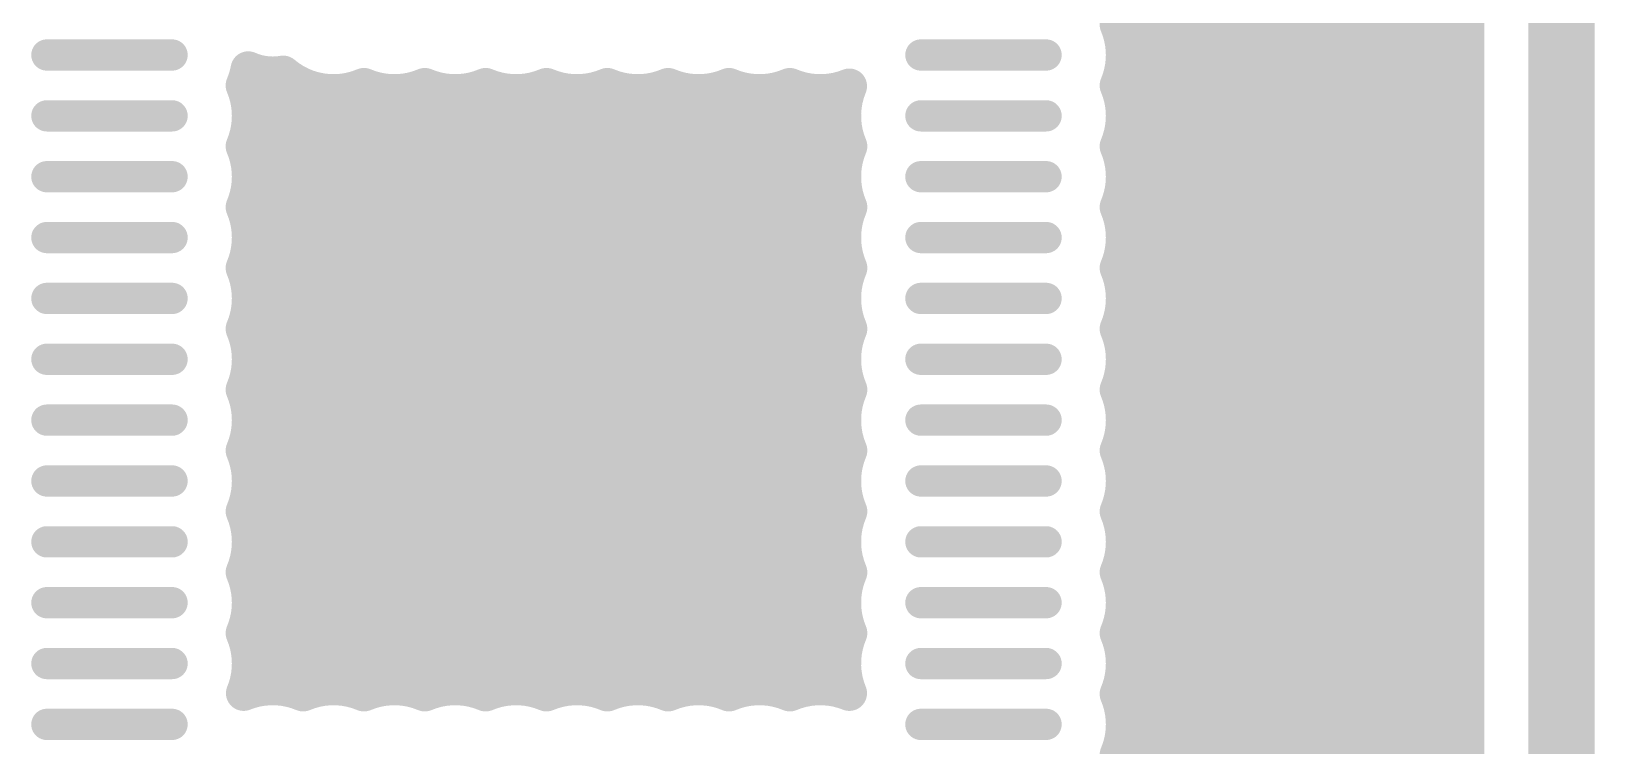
# Model space of a CAD drawing. Header units: inches. Extents: x 0 to 226, y 0 to 70.
# Drawn here: x 40.08 to 49.07, y 6.67 to 10.78 of the extents above; entities that cross this region are included whole.
import ezdxf

# ---------------------------------------------------------------- set-up
doc = ezdxf.new("R2010")
doc.units = ezdxf.units.IN
for name, color, linetype in [('Keep-Out Layer', 6, 'Continuous'), ('Multi-Layer', 9, 'Continuous'), ('Top Layer', 1, 'Continuous')]:
    doc.layers.add(name, color=color, linetype=linetype)

msp = doc.modelspace()

# ---------------------------------------------------------------- linework, layer by layer
at = {"layer": 'Keep-Out Layer'}
msp.add_lwpolyline([(48.881, 0, 0.381, 0.381, 0), (48.881, 24.8301, 0.381, 0.381, 0)], format="xyseb", dxfattribs=at)
at = {"layer": 'Multi-Layer'}
for points in [[(41.6822, 9.9418, 0.2794, 0.2794, 1), (41.9616, 9.9418, 0.2794, 0.2794, 1)], [(44.1206, 9.9418, 0.2794, 0.2794, 1), (44.4, 9.9418, 0.2794, 0.2794, 1)], [(42.9014, 8.7226, 0.2794, 0.2794, 1), (43.1808, 8.7226, 0.2794, 0.2794, 1)], [(41.6822, 7.5034, 0.2794, 0.2794, 1), (41.9616, 7.5034, 0.2794, 0.2794, 1)], [(44.1206, 7.5034, 0.2794, 0.2794, 1), (44.4, 7.5034, 0.2794, 0.2794, 1)]]:
    msp.add_lwpolyline(points, format="xyseb", close=True, dxfattribs=at)
at = {"layer": 'Top Layer'}
for points in [[(47.1792, 0.5461, 0.2032, 0.2032, 0), (47.1792, 18.5065, 0.2032, 0.2032, 0)], [(47.3824, 0.5461, 0.2032, 0.2032, 0), (47.3824, 18.5065, 0.2032, 0.2032, 0)], [(47.5856, 0.5461, 0.2032, 0.2032, 0), (47.5856, 18.5065, 0.2032, 0.2032, 0)], [(47.7888, 0.5461, 0.2032, 0.2032, 0), (47.7888, 18.5065, 0.2032, 0.2032, 0)], [(47.992, 0.5461, 0.2032, 0.2032, 0), (47.992, 18.5065, 0.2032, 0.2032, 0)], [(48.1952, 0.5461, 0.2032, 0.2032, 0), (48.1952, 18.5065, 0.2032, 0.2032, 0)], [(48.3349, 0.5461, 0.2032, 0.2032, 0), (48.3349, 18.5065, 0.2032, 0.2032, 0)], [(46.3664, 0.5461, 0.2032, 0.2032, 0), (46.3664, 12.5015, 0.2032, 0.2032, 0)], [(46.5696, 0.5461, 0.2032, 0.2032, 0), (46.5696, 12.5015, 0.2032, 0.2032, 0)], [(46.7728, 0.5461, 0.2032, 0.2032, 0), (46.7728, 12.5015, 0.2032, 0.2032, 0)], [(46.976, 0.5461, 0.2032, 0.2032, 0), (46.976, 12.5015, 0.2032, 0.2032, 0)], [(46.3607, 10.9976, 0.2032, 0.2032, -0.101243), (46.3249, 10.8226, 0.2032, 0.2032, 0)], [(46.3249, 10.8226, 0.2032, 0.2032, -0.101243), (46.3607, 10.6476, 0.2032, 0.2032, 0)], [(40.8871, 10.6476, 0.18, 0.18, 0), (40.1671, 10.6476, 0.18, 0.18, 0)], [(45.1951, 10.6476, 0.18, 0.18, 0), (45.9151, 10.6476, 0.18, 0.18, 0)], [(46.3607, 10.6476, 0.2032, 0.2032, -0.101243), (46.3249, 10.4726, 0.2032, 0.2032, 0)], [(46.3594, 10.6825, 0.2032, 0.2032, 0), (48.3349, 10.6825, 0.2032, 0.2032, 0)], [(41.3255, 10.5673, 0.2032, 0.2032, -0.055703), (41.2969, 10.4726, 0.2032, 0.2032, 0)], [(41.5265, 10.5426, 0.2032, 0.2032, -0.150573), (41.3255, 10.5673, 0.2032, 0.2032, 0)], [(41.4896, 7.0089, 0.2032, 0.2032, 0), (41.4896, 10.5381, 0.2032, 0.2032, 0)], [(41.9911, 10.4715, 0.2032, 0.2032, -0.285141), (41.5265, 10.5426, 0.2032, 0.2032, 0)], [(41.2969, 10.4726, 0.2032, 0.2032, -0.101243), (41.3327, 10.2976, 0.2032, 0.2032, 0)], [(41.2997, 10.4793, 0.2032, 0.2032, 0), (41.6239, 10.4793, 0.2032, 0.2032, 0)], [(41.6928, 6.9921, 0.2032, 0.2032, 0), (41.6928, 10.4531, 0.2032, 0.2032, 0)], [(41.896, 7.0022, 0.2032, 0.2032, 0), (41.896, 10.4429, 0.2032, 0.2032, 0)], [(42.3411, 10.4715, 0.2032, 0.2032, -0.204583), (41.9911, 10.4715, 0.2032, 0.2032, 0)], [(42.0992, 7.0044, 0.2032, 0.2032, 0), (42.0992, 10.4407, 0.2032, 0.2032, 0)], [(42.3024, 6.9881, 0.2032, 0.2032, 0), (42.3024, 10.457, 0.2032, 0.2032, 0)], [(42.6911, 10.4715, 0.2032, 0.2032, -0.204583), (42.3411, 10.4715, 0.2032, 0.2032, 0)], [(42.5056, 7.0093, 0.2032, 0.2032, 0), (42.5056, 10.4358, 0.2032, 0.2032, 0)], [(43.0411, 10.4715, 0.2032, 0.2032, -0.204583), (42.6911, 10.4715, 0.2032, 0.2032, 0)], [(42.7088, 6.9808, 0.2032, 0.2032, 0), (42.7088, 10.4644, 0.2032, 0.2032, 0)], [(42.912, 7.0071, 0.2032, 0.2032, 0), (42.912, 10.438, 0.2032, 0.2032, 0)], [(43.3911, 10.4715, 0.2032, 0.2032, -0.204583), (43.0411, 10.4715, 0.2032, 0.2032, 0)], [(43.1152, 6.9979, 0.2032, 0.2032, 0), (43.1152, 10.4472, 0.2032, 0.2032, 0)], [(43.3184, 6.9976, 0.2032, 0.2032, 0), (43.3184, 10.4476, 0.2032, 0.2032, 0)], [(43.7411, 10.4715, 0.2032, 0.2032, -0.204583), (43.3911, 10.4715, 0.2032, 0.2032, 0)], [(43.5216, 7.0072, 0.2032, 0.2032, 0), (43.5216, 10.4379, 0.2032, 0.2032, 0)], [(43.7248, 6.9803, 0.2032, 0.2032, 0), (43.7248, 10.4649, 0.2032, 0.2032, 0)], [(44.0911, 10.4715, 0.2032, 0.2032, -0.204583), (43.7411, 10.4715, 0.2032, 0.2032, 0)], [(43.928, 7.0093, 0.2032, 0.2032, 0), (43.928, 10.4358, 0.2032, 0.2032, 0)], [(44.4411, 10.4715, 0.2032, 0.2032, -0.204583), (44.0911, 10.4715, 0.2032, 0.2032, 0)], [(44.1312, 6.9886, 0.2032, 0.2032, 0), (44.1312, 10.4566, 0.2032, 0.2032, 0)], [(44.3344, 7.0042, 0.2032, 0.2032, 0), (44.3344, 10.4409, 0.2032, 0.2032, 0)], [(44.7836, 10.4683, 0.2032, 0.2032, -0.199779), (44.4411, 10.4715, 0.2032, 0.2032, 0)], [(44.5376, 7.0025, 0.2032, 0.2032, 0), (44.5376, 10.4426, 0.2032, 0.2032, 0)], [(44.7408, 6.9917, 0.2032, 0.2032, 0), (44.7408, 10.4535, 0.2032, 0.2032, 0)], [(44.7853, 10.1226, 0.2032, 0.2032, -0.201881), (44.7836, 10.4683, 0.2032, 0.2032, 0)], [(46.3249, 10.4726, 0.2032, 0.2032, -0.101243), (46.3607, 10.2976, 0.2032, 0.2032, 0)], [(46.3277, 10.4793, 0.2032, 0.2032, 0), (48.3349, 10.4793, 0.2032, 0.2032, 0)], [(40.8871, 10.2976, 0.18, 0.18, 0), (40.1671, 10.2976, 0.18, 0.18, 0)], [(41.3327, 10.2976, 0.2032, 0.2032, -0.101243), (41.2969, 10.1226, 0.2032, 0.2032, 0)], [(41.3322, 10.2761, 0.2032, 0.2032, 0), (44.7501, 10.2761, 0.2032, 0.2032, 0)], [(45.1951, 10.2976, 0.18, 0.18, 0), (45.9151, 10.2976, 0.18, 0.18, 0)], [(46.3607, 10.2976, 0.2032, 0.2032, -0.101243), (46.3249, 10.1226, 0.2032, 0.2032, 0)], [(46.3602, 10.2761, 0.2032, 0.2032, 0), (48.3349, 10.2761, 0.2032, 0.2032, 0)], [(41.2969, 10.1226, 0.2032, 0.2032, -0.101243), (41.3327, 9.9476, 0.2032, 0.2032, 0)], [(41.3148, 10.0729, 0.2032, 0.2032, 0), (44.7675, 10.0729, 0.2032, 0.2032, 0)], [(44.7853, 9.7726, 0.2032, 0.2032, -0.204583), (44.7853, 10.1226, 0.2032, 0.2032, 0)], [(46.3249, 10.1226, 0.2032, 0.2032, -0.101243), (46.3607, 9.9476, 0.2032, 0.2032, 0)], [(46.3428, 10.0729, 0.2032, 0.2032, 0), (48.3349, 10.0729, 0.2032, 0.2032, 0)], [(40.8871, 9.9476, 0.18, 0.18, 0), (40.1671, 9.9476, 0.18, 0.18, 0)], [(41.3327, 9.9476, 0.2032, 0.2032, -0.101243), (41.2969, 9.7726, 0.2032, 0.2032, 0)], [(45.1951, 9.9476, 0.18, 0.18, 0), (45.9151, 9.9476, 0.18, 0.18, 0)], [(46.3607, 9.9476, 0.2032, 0.2032, -0.101243), (46.3249, 9.7726, 0.2032, 0.2032, 0)], [(41.3259, 9.8697, 0.2032, 0.2032, 0), (44.7564, 9.8697, 0.2032, 0.2032, 0)], [(46.3539, 9.8697, 0.2032, 0.2032, 0), (48.3349, 9.8697, 0.2032, 0.2032, 0)], [(41.2969, 9.7726, 0.2032, 0.2032, -0.101243), (41.3327, 9.5976, 0.2032, 0.2032, 0)], [(44.7853, 9.4226, 0.2032, 0.2032, -0.204583), (44.7853, 9.7726, 0.2032, 0.2032, 0)], [(46.3249, 9.7726, 0.2032, 0.2032, -0.101243), (46.3607, 9.5976, 0.2032, 0.2032, 0)], [(41.3274, 9.6665, 0.2032, 0.2032, 0), (44.7549, 9.6665, 0.2032, 0.2032, 0)], [(46.3554, 9.6665, 0.2032, 0.2032, 0), (48.3349, 9.6665, 0.2032, 0.2032, 0)], [(40.8871, 9.5976, 0.18, 0.18, 0), (40.1671, 9.5976, 0.18, 0.18, 0)], [(41.3327, 9.5976, 0.2032, 0.2032, -0.101243), (41.2969, 9.4226, 0.2032, 0.2032, 0)], [(45.1951, 9.5976, 0.18, 0.18, 0), (45.9151, 9.5976, 0.18, 0.18, 0)], [(46.3607, 9.5976, 0.2032, 0.2032, -0.101243), (46.3249, 9.4226, 0.2032, 0.2032, 0)], [(41.312, 9.4633, 0.2032, 0.2032, 0), (44.7703, 9.4633, 0.2032, 0.2032, 0)], [(46.34, 9.4633, 0.2032, 0.2032, 0), (48.3349, 9.4633, 0.2032, 0.2032, 0)], [(41.2969, 9.4226, 0.2032, 0.2032, -0.101243), (41.3327, 9.2476, 0.2032, 0.2032, 0)], [(44.7853, 9.0726, 0.2032, 0.2032, -0.204583), (44.7853, 9.4226, 0.2032, 0.2032, 0)], [(46.3249, 9.4226, 0.2032, 0.2032, -0.101243), (46.3607, 9.2476, 0.2032, 0.2032, 0)], [(41.3326, 9.2601, 0.2032, 0.2032, 0), (44.7497, 9.2601, 0.2032, 0.2032, 0)], [(46.3606, 9.2601, 0.2032, 0.2032, 0), (48.3349, 9.2601, 0.2032, 0.2032, 0)], [(40.8871, 9.2476, 0.18, 0.18, 0), (40.1671, 9.2476, 0.18, 0.18, 0)], [(41.3327, 9.2476, 0.2032, 0.2032, -0.101243), (41.2969, 9.0726, 0.2032, 0.2032, 0)], [(45.1951, 9.2476, 0.18, 0.18, 0), (45.9151, 9.2476, 0.18, 0.18, 0)], [(46.3607, 9.2476, 0.2032, 0.2032, -0.101243), (46.3249, 9.0726, 0.2032, 0.2032, 0)], [(41.2969, 9.0726, 0.2032, 0.2032, -0.101243), (41.3327, 8.8976, 0.2032, 0.2032, 0)], [(41.3033, 9.0569, 0.2032, 0.2032, 0), (44.779, 9.0569, 0.2032, 0.2032, 0)], [(44.7853, 8.7226, 0.2032, 0.2032, -0.204584), (44.7853, 9.0726, 0.2032, 0.2032, 0)], [(46.3249, 9.0726, 0.2032, 0.2032, -0.101243), (46.3607, 8.8976, 0.2032, 0.2032, 0)], [(46.3313, 9.0569, 0.2032, 0.2032, 0), (48.3349, 9.0569, 0.2032, 0.2032, 0)], [(41.3327, 8.8976, 0.2032, 0.2032, -0.101244), (41.2969, 8.7226, 0.2032, 0.2032, 0)], [(46.3607, 8.8976, 0.2032, 0.2032, -0.101244), (46.3249, 8.7226, 0.2032, 0.2032, 0)], [(40.8871, 8.8976, 0.18, 0.18, 0), (40.1671, 8.8976, 0.18, 0.18, 0)], [(41.3306, 8.8537, 0.2032, 0.2032, 0), (44.7517, 8.8537, 0.2032, 0.2032, 0)], [(45.1951, 8.8976, 0.18, 0.18, 0), (45.9151, 8.8976, 0.18, 0.18, 0)], [(46.3586, 8.8537, 0.2032, 0.2032, 0), (48.3349, 8.8537, 0.2032, 0.2032, 0)], [(41.2969, 8.7226, 0.2032, 0.2032, -0.101244), (41.3327, 8.5476, 0.2032, 0.2032, 0)], [(44.7853, 8.3726, 0.2032, 0.2032, -0.204584), (44.7853, 8.7226, 0.2032, 0.2032, 0)], [(46.3249, 8.7226, 0.2032, 0.2032, -0.101244), (46.3607, 8.5476, 0.2032, 0.2032, 0)], [(41.3207, 8.6505, 0.2032, 0.2032, 0), (44.7616, 8.6505, 0.2032, 0.2032, 0)], [(46.3487, 8.6505, 0.2032, 0.2032, 0), (48.3349, 8.6505, 0.2032, 0.2032, 0)], [(40.8871, 8.5476, 0.18, 0.18, 0), (40.1671, 8.5476, 0.18, 0.18, 0)], [(41.3327, 8.5476, 0.2032, 0.2032, -0.101243), (41.2969, 8.3726, 0.2032, 0.2032, 0)], [(45.1951, 8.5476, 0.18, 0.18, 0), (45.9151, 8.5476, 0.18, 0.18, 0)], [(46.3607, 8.5476, 0.2032, 0.2032, -0.101243), (46.3249, 8.3726, 0.2032, 0.2032, 0)], [(41.3213, 8.4473, 0.2032, 0.2032, 0), (44.761, 8.4473, 0.2032, 0.2032, 0)], [(46.3493, 8.4473, 0.2032, 0.2032, 0), (48.3349, 8.4473, 0.2032, 0.2032, 0)], [(41.2969, 8.3726, 0.2032, 0.2032, -0.101243), (41.3327, 8.1976, 0.2032, 0.2032, 0)], [(44.7853, 8.0226, 0.2032, 0.2032, -0.204583), (44.7853, 8.3726, 0.2032, 0.2032, 0)], [(46.3249, 8.3726, 0.2032, 0.2032, -0.101243), (46.3607, 8.1976, 0.2032, 0.2032, 0)], [(40.8871, 8.1976, 0.18, 0.18, 0), (40.1671, 8.1976, 0.18, 0.18, 0)], [(41.3327, 8.1976, 0.2032, 0.2032, -0.101243), (41.2969, 8.0226, 0.2032, 0.2032, 0)], [(41.3303, 8.2441, 0.2032, 0.2032, 0), (44.752, 8.2441, 0.2032, 0.2032, 0)], [(45.1951, 8.1976, 0.18, 0.18, 0), (45.9151, 8.1976, 0.18, 0.18, 0)], [(46.3607, 8.1976, 0.2032, 0.2032, -0.101243), (46.3249, 8.0226, 0.2032, 0.2032, 0)], [(46.3583, 8.2441, 0.2032, 0.2032, 0), (48.3349, 8.2441, 0.2032, 0.2032, 0)], [(41.2969, 8.0226, 0.2032, 0.2032, -0.101243), (41.3327, 7.8476, 0.2032, 0.2032, 0)], [(41.3043, 8.0409, 0.2032, 0.2032, 0), (44.778, 8.0409, 0.2032, 0.2032, 0)], [(44.7853, 7.6726, 0.2032, 0.2032, -0.204583), (44.7853, 8.0226, 0.2032, 0.2032, 0)], [(46.3249, 8.0226, 0.2032, 0.2032, -0.101243), (46.3607, 7.8476, 0.2032, 0.2032, 0)], [(46.3323, 8.0409, 0.2032, 0.2032, 0), (48.3349, 8.0409, 0.2032, 0.2032, 0)], [(40.8871, 7.8476, 0.18, 0.18, 0), (40.1671, 7.8476, 0.18, 0.18, 0)], [(41.3327, 7.8476, 0.2032, 0.2032, -0.101243), (41.2969, 7.6726, 0.2032, 0.2032, 0)], [(41.3326, 7.8377, 0.2032, 0.2032, 0), (44.7497, 7.8377, 0.2032, 0.2032, 0)], [(45.1951, 7.8476, 0.18, 0.18, 0), (45.9151, 7.8476, 0.18, 0.18, 0)], [(46.3607, 7.8476, 0.2032, 0.2032, -0.101243), (46.3249, 7.6726, 0.2032, 0.2032, 0)], [(46.3606, 7.8377, 0.2032, 0.2032, 0), (48.3349, 7.8377, 0.2032, 0.2032, 0)], [(41.2969, 7.6726, 0.2032, 0.2032, -0.101243), (41.3327, 7.4976, 0.2032, 0.2032, 0)], [(41.3112, 7.6345, 0.2032, 0.2032, 0), (44.7711, 7.6345, 0.2032, 0.2032, 0)], [(44.7853, 7.3226, 0.2032, 0.2032, -0.204583), (44.7853, 7.6726, 0.2032, 0.2032, 0)], [(46.3249, 7.6726, 0.2032, 0.2032, -0.101243), (46.3607, 7.4976, 0.2032, 0.2032, 0)], [(46.3392, 7.6345, 0.2032, 0.2032, 0), (48.3349, 7.6345, 0.2032, 0.2032, 0)], [(40.8871, 7.4976, 0.18, 0.18, 0), (40.1671, 7.4976, 0.18, 0.18, 0)], [(41.3327, 7.4976, 0.2032, 0.2032, -0.101243), (41.2969, 7.3226, 0.2032, 0.2032, 0)], [(45.1951, 7.4976, 0.18, 0.18, 0), (45.9151, 7.4976, 0.18, 0.18, 0)], [(46.3607, 7.4976, 0.2032, 0.2032, -0.101243), (46.3249, 7.3226, 0.2032, 0.2032, 0)], [(41.3278, 7.4313, 0.2032, 0.2032, 0), (44.7545, 7.4313, 0.2032, 0.2032, 0)], [(46.3558, 7.4313, 0.2032, 0.2032, 0), (48.3349, 7.4313, 0.2032, 0.2032, 0)], [(41.2969, 7.3226, 0.2032, 0.2032, -0.101243), (41.3327, 7.1476, 0.2032, 0.2032, 0)], [(44.7836, 6.9768, 0.2032, 0.2032, -0.201886), (44.7853, 7.3226, 0.2032, 0.2032, 0)], [(46.3249, 7.3226, 0.2032, 0.2032, -0.101243), (46.3607, 7.1476, 0.2032, 0.2032, 0)], [(41.3254, 7.2281, 0.2032, 0.2032, 0), (44.7569, 7.2281, 0.2032, 0.2032, 0)], [(46.3534, 7.2281, 0.2032, 0.2032, 0), (48.3349, 7.2281, 0.2032, 0.2032, 0)], [(40.8871, 7.1476, 0.18, 0.18, 0), (40.1671, 7.1476, 0.18, 0.18, 0)], [(41.3327, 7.1476, 0.2032, 0.2032, -0.098629), (41.2987, 6.9768, 0.2032, 0.2032, 0)], [(45.1951, 7.1476, 0.18, 0.18, 0), (45.9151, 7.1476, 0.18, 0.18, 0)], [(46.3607, 7.1476, 0.2032, 0.2032, -0.101243), (46.3249, 6.9726, 0.2032, 0.2032, 0)], [(41.2987, 6.9768, 0.2032, 0.2032, -0.199787), (41.6412, 6.9737, 0.2032, 0.2032, 0)], [(41.3155, 7.0249, 0.2032, 0.2032, 0), (44.7668, 7.0249, 0.2032, 0.2032, 0)], [(41.6412, 6.9737, 0.2032, 0.2032, -0.204583), (41.9911, 6.9737, 0.2032, 0.2032, 0)], [(41.9911, 6.9737, 0.2032, 0.2032, -0.204583), (42.3411, 6.9737, 0.2032, 0.2032, 0)], [(42.3411, 6.9737, 0.2032, 0.2032, -0.204583), (42.6911, 6.9737, 0.2032, 0.2032, 0)], [(42.6911, 6.9737, 0.2032, 0.2032, -0.204583), (43.0411, 6.9737, 0.2032, 0.2032, 0)], [(43.0411, 6.9737, 0.2032, 0.2032, -0.204583), (43.3911, 6.9737, 0.2032, 0.2032, 0)], [(43.3911, 6.9737, 0.2032, 0.2032, -0.204583), (43.7411, 6.9737, 0.2032, 0.2032, 0)], [(43.7411, 6.9737, 0.2032, 0.2032, -0.204583), (44.0911, 6.9737, 0.2032, 0.2032, 0)], [(44.0911, 6.9737, 0.2032, 0.2032, -0.204583), (44.4411, 6.9737, 0.2032, 0.2032, 0)], [(44.4411, 6.9737, 0.2032, 0.2032, -0.199782), (44.7836, 6.9768, 0.2032, 0.2032, 0)], [(46.3435, 7.0249, 0.2032, 0.2032, 0), (48.3349, 7.0249, 0.2032, 0.2032, 0)], [(46.3249, 6.9726, 0.2032, 0.2032, -0.101243), (46.3607, 6.7976, 0.2032, 0.2032, 0)], [(40.8871, 6.7976, 0.18, 0.18, 0), (40.1671, 6.7976, 0.18, 0.18, 0)], [(45.1951, 6.7976, 0.18, 0.18, 0), (45.9151, 6.7976, 0.18, 0.18, 0)], [(46.3607, 6.7976, 0.2032, 0.2032, -0.101243), (46.3249, 6.6226, 0.2032, 0.2032, 0)], [(46.3601, 6.8217, 0.2032, 0.2032, 0), (48.3349, 6.8217, 0.2032, 0.2032, 0)], [(46.3249, 6.6226, 0.2032, 0.2032, -0.101243), (46.3607, 6.4476, 0.2032, 0.2032, 0)], [(46.3267, 6.6185, 0.2032, 0.2032, 0), (48.3349, 6.6185, 0.2032, 0.2032, 0)]]:
    msp.add_lwpolyline(points, format="xyseb", dxfattribs=at)
for points in [[(47.6168, 10.8142, 0.3048, 0.3048, 1), (47.9216, 10.8142, 0.3048, 0.3048, 1)], [(46.2741, 10.8226, 0.1016, 0.1016, 1), (46.3757, 10.8226, 0.1016, 0.1016, 1)], [(46.2741, 10.8226, 0.1016, 0.1016, 1), (46.3757, 10.8226, 0.1016, 0.1016, 1)], [(40.1221, 10.6476, 0.09, 0.09, 1), (40.2121, 10.6476, 0.09, 0.09, 1)], [(40.8421, 10.6476, 0.09, 0.09, 1), (40.9321, 10.6476, 0.09, 0.09, 1)], [(45.1501, 10.6476, 0.09, 0.09, 1), (45.2401, 10.6476, 0.09, 0.09, 1)], [(45.8701, 10.6476, 0.09, 0.09, 1), (45.9601, 10.6476, 0.09, 0.09, 1)], [(46.3086, 10.6825, 0.1016, 0.1016, 1), (46.4102, 10.6825, 0.1016, 0.1016, 1)], [(46.3099, 10.6476, 0.1016, 0.1016, 1), (46.4115, 10.6476, 0.1016, 0.1016, 1)], [(46.3099, 10.6476, 0.1016, 0.1016, 1), (46.4115, 10.6476, 0.1016, 0.1016, 1)], [(48.2841, 10.6825, 0.1016, 0.1016, 1), (48.3857, 10.6825, 0.1016, 0.1016, 1)], [(41.2747, 10.5673, 0.1016, 0.1016, 1), (41.3763, 10.5673, 0.1016, 0.1016, 1)], [(41.2747, 10.5673, 0.1016, 0.1016, 1), (41.3763, 10.5673, 0.1016, 0.1016, 1)], [(41.4388, 10.5381, 0.1016, 0.1016, 1), (41.5404, 10.5381, 0.1016, 0.1016, 1)], [(41.4757, 10.5426, 0.1016, 0.1016, 1), (41.5773, 10.5426, 0.1016, 0.1016, 1)], [(41.4757, 10.5426, 0.1016, 0.1016, 1), (41.5773, 10.5426, 0.1016, 0.1016, 1)], [(41.2461, 10.4726, 0.1016, 0.1016, 1), (41.3477, 10.4726, 0.1016, 0.1016, 1)], [(41.2461, 10.4726, 0.1016, 0.1016, 1), (41.3477, 10.4726, 0.1016, 0.1016, 1)], [(41.2489, 10.4793, 0.1016, 0.1016, 1), (41.3505, 10.4793, 0.1016, 0.1016, 1)], [(41.5731, 10.4793, 0.1016, 0.1016, 1), (41.6747, 10.4793, 0.1016, 0.1016, 1)], [(41.642, 10.4531, 0.1016, 0.1016, 1), (41.7436, 10.4531, 0.1016, 0.1016, 1)], [(41.8452, 10.4429, 0.1016, 0.1016, 1), (41.9468, 10.4429, 0.1016, 0.1016, 1)], [(41.9403, 10.4715, 0.1016, 0.1016, 1), (42.0419, 10.4715, 0.1016, 0.1016, 1)], [(41.9403, 10.4715, 0.1016, 0.1016, 1), (42.0419, 10.4715, 0.1016, 0.1016, 1)], [(42.0484, 10.4407, 0.1016, 0.1016, 1), (42.15, 10.4407, 0.1016, 0.1016, 1)], [(42.2516, 10.457, 0.1016, 0.1016, 1), (42.3532, 10.457, 0.1016, 0.1016, 1)], [(42.2903, 10.4715, 0.1016, 0.1016, 1), (42.3919, 10.4715, 0.1016, 0.1016, 1)], [(42.2903, 10.4715, 0.1016, 0.1016, 1), (42.3919, 10.4715, 0.1016, 0.1016, 1)], [(42.4548, 10.4358, 0.1016, 0.1016, 1), (42.5564, 10.4358, 0.1016, 0.1016, 1)], [(42.6403, 10.4715, 0.1016, 0.1016, 1), (42.7419, 10.4715, 0.1016, 0.1016, 1)], [(42.6403, 10.4715, 0.1016, 0.1016, 1), (42.7419, 10.4715, 0.1016, 0.1016, 1)], [(42.658, 10.4644, 0.1016, 0.1016, 1), (42.7596, 10.4644, 0.1016, 0.1016, 1)], [(42.8612, 10.438, 0.1016, 0.1016, 1), (42.9628, 10.438, 0.1016, 0.1016, 1)], [(42.9903, 10.4715, 0.1016, 0.1016, 1), (43.0919, 10.4715, 0.1016, 0.1016, 1)], [(42.9903, 10.4715, 0.1016, 0.1016, 1), (43.0919, 10.4715, 0.1016, 0.1016, 1)], [(43.0644, 10.4472, 0.1016, 0.1016, 1), (43.166, 10.4472, 0.1016, 0.1016, 1)], [(43.2676, 10.4476, 0.1016, 0.1016, 1), (43.3692, 10.4476, 0.1016, 0.1016, 1)], [(43.3403, 10.4715, 0.1016, 0.1016, 1), (43.4419, 10.4715, 0.1016, 0.1016, 1)], [(43.3403, 10.4715, 0.1016, 0.1016, 1), (43.4419, 10.4715, 0.1016, 0.1016, 1)], [(43.4708, 10.4379, 0.1016, 0.1016, 1), (43.5724, 10.4379, 0.1016, 0.1016, 1)], [(43.674, 10.4649, 0.1016, 0.1016, 1), (43.7756, 10.4649, 0.1016, 0.1016, 1)], [(43.6903, 10.4715, 0.1016, 0.1016, 1), (43.7919, 10.4715, 0.1016, 0.1016, 1)], [(43.6903, 10.4715, 0.1016, 0.1016, 1), (43.7919, 10.4715, 0.1016, 0.1016, 1)], [(43.8772, 10.4358, 0.1016, 0.1016, 1), (43.9788, 10.4358, 0.1016, 0.1016, 1)], [(44.0403, 10.4715, 0.1016, 0.1016, 1), (44.1419, 10.4715, 0.1016, 0.1016, 1)], [(44.0403, 10.4715, 0.1016, 0.1016, 1), (44.1419, 10.4715, 0.1016, 0.1016, 1)], [(44.0804, 10.4566, 0.1016, 0.1016, 1), (44.182, 10.4566, 0.1016, 0.1016, 1)], [(44.2836, 10.4409, 0.1016, 0.1016, 1), (44.3852, 10.4409, 0.1016, 0.1016, 1)], [(44.3903, 10.4715, 0.1016, 0.1016, 1), (44.4919, 10.4715, 0.1016, 0.1016, 1)], [(44.3903, 10.4715, 0.1016, 0.1016, 1), (44.4919, 10.4715, 0.1016, 0.1016, 1)], [(44.4868, 10.4426, 0.1016, 0.1016, 1), (44.5884, 10.4426, 0.1016, 0.1016, 1)], [(44.69, 10.4535, 0.1016, 0.1016, 1), (44.7916, 10.4535, 0.1016, 0.1016, 1)], [(44.7328, 10.4683, 0.1016, 0.1016, 1), (44.8344, 10.4683, 0.1016, 0.1016, 1)], [(44.7328, 10.4683, 0.1016, 0.1016, 1), (44.8344, 10.4683, 0.1016, 0.1016, 1)], [(46.2741, 10.4726, 0.1016, 0.1016, 1), (46.3757, 10.4726, 0.1016, 0.1016, 1)], [(46.2741, 10.4726, 0.1016, 0.1016, 1), (46.3757, 10.4726, 0.1016, 0.1016, 1)], [(46.2769, 10.4793, 0.1016, 0.1016, 1), (46.3785, 10.4793, 0.1016, 0.1016, 1)], [(46.6557, 10.2955, 0.3048, 0.3048, 1), (46.9605, 10.2955, 0.3048, 0.3048, 1)], [(48.2841, 10.4793, 0.1016, 0.1016, 1), (48.3857, 10.4793, 0.1016, 0.1016, 1)], [(40.1221, 10.2976, 0.09, 0.09, 1), (40.2121, 10.2976, 0.09, 0.09, 1)], [(40.8421, 10.2976, 0.09, 0.09, 1), (40.9321, 10.2976, 0.09, 0.09, 1)], [(41.2814, 10.2761, 0.1016, 0.1016, 1), (41.383, 10.2761, 0.1016, 0.1016, 1)], [(41.2819, 10.2976, 0.1016, 0.1016, 1), (41.3835, 10.2976, 0.1016, 0.1016, 1)], [(41.2819, 10.2976, 0.1016, 0.1016, 1), (41.3835, 10.2976, 0.1016, 0.1016, 1)], [(44.6993, 10.2761, 0.1016, 0.1016, 1), (44.8009, 10.2761, 0.1016, 0.1016, 1)], [(45.1501, 10.2976, 0.09, 0.09, 1), (45.2401, 10.2976, 0.09, 0.09, 1)], [(45.8701, 10.2976, 0.09, 0.09, 1), (45.9601, 10.2976, 0.09, 0.09, 1)], [(46.3094, 10.2761, 0.1016, 0.1016, 1), (46.411, 10.2761, 0.1016, 0.1016, 1)], [(46.3099, 10.2976, 0.1016, 0.1016, 1), (46.4115, 10.2976, 0.1016, 0.1016, 1)], [(46.3099, 10.2976, 0.1016, 0.1016, 1), (46.4115, 10.2976, 0.1016, 0.1016, 1)], [(48.2841, 10.2761, 0.1016, 0.1016, 1), (48.3857, 10.2761, 0.1016, 0.1016, 1)], [(41.2461, 10.1226, 0.1016, 0.1016, 1), (41.3477, 10.1226, 0.1016, 0.1016, 1)], [(41.2461, 10.1226, 0.1016, 0.1016, 1), (41.3477, 10.1226, 0.1016, 0.1016, 1)], [(41.264, 10.0729, 0.1016, 0.1016, 1), (41.3656, 10.0729, 0.1016, 0.1016, 1)], [(41.6822, 9.9418, 0.2794, 0.2794, 1), (41.9616, 9.9418, 0.2794, 0.2794, 1)], [(42.8887, 9.9418, 0.3048, 0.3048, 1), (43.1935, 9.9418, 0.3048, 0.3048, 1)], [(44.1206, 9.9418, 0.2794, 0.2794, 1), (44.4, 9.9418, 0.2794, 0.2794, 1)], [(44.7167, 10.0729, 0.1016, 0.1016, 1), (44.8183, 10.0729, 0.1016, 0.1016, 1)], [(44.7345, 10.1226, 0.1016, 0.1016, 1), (44.8361, 10.1226, 0.1016, 0.1016, 1)], [(44.7345, 10.1226, 0.1016, 0.1016, 1), (44.8361, 10.1226, 0.1016, 0.1016, 1)], [(46.2741, 10.1226, 0.1016, 0.1016, 1), (46.3757, 10.1226, 0.1016, 0.1016, 1)], [(46.2741, 10.1226, 0.1016, 0.1016, 1), (46.3757, 10.1226, 0.1016, 0.1016, 1)], [(46.292, 10.0729, 0.1016, 0.1016, 1), (46.3936, 10.0729, 0.1016, 0.1016, 1)], [(48.2841, 10.0729, 0.1016, 0.1016, 1), (48.3857, 10.0729, 0.1016, 0.1016, 1)], [(40.1221, 9.9476, 0.09, 0.09, 1), (40.2121, 9.9476, 0.09, 0.09, 1)], [(40.8421, 9.9476, 0.09, 0.09, 1), (40.9321, 9.9476, 0.09, 0.09, 1)], [(41.2819, 9.9476, 0.1016, 0.1016, 1), (41.3835, 9.9476, 0.1016, 0.1016, 1)], [(41.2819, 9.9476, 0.1016, 0.1016, 1), (41.3835, 9.9476, 0.1016, 0.1016, 1)], [(45.1501, 9.9476, 0.09, 0.09, 1), (45.2401, 9.9476, 0.09, 0.09, 1)], [(45.8701, 9.9476, 0.09, 0.09, 1), (45.9601, 9.9476, 0.09, 0.09, 1)], [(46.3099, 9.9476, 0.1016, 0.1016, 1), (46.4115, 9.9476, 0.1016, 0.1016, 1)], [(46.3099, 9.9476, 0.1016, 0.1016, 1), (46.4115, 9.9476, 0.1016, 0.1016, 1)], [(41.2751, 9.8697, 0.1016, 0.1016, 1), (41.3767, 9.8697, 0.1016, 0.1016, 1)], [(44.7056, 9.8697, 0.1016, 0.1016, 1), (44.8072, 9.8697, 0.1016, 0.1016, 1)], [(46.3031, 9.8697, 0.1016, 0.1016, 1), (46.4047, 9.8697, 0.1016, 0.1016, 1)], [(48.2841, 9.8697, 0.1016, 0.1016, 1), (48.3857, 9.8697, 0.1016, 0.1016, 1)], [(41.2461, 9.7726, 0.1016, 0.1016, 1), (41.3477, 9.7726, 0.1016, 0.1016, 1)], [(41.2461, 9.7726, 0.1016, 0.1016, 1), (41.3477, 9.7726, 0.1016, 0.1016, 1)], [(44.7345, 9.7726, 0.1016, 0.1016, 1), (44.8361, 9.7726, 0.1016, 0.1016, 1)], [(44.7345, 9.7726, 0.1016, 0.1016, 1), (44.8361, 9.7726, 0.1016, 0.1016, 1)], [(46.2741, 9.7726, 0.1016, 0.1016, 1), (46.3757, 9.7726, 0.1016, 0.1016, 1)], [(46.2741, 9.7726, 0.1016, 0.1016, 1), (46.3757, 9.7726, 0.1016, 0.1016, 1)], [(41.2766, 9.6665, 0.1016, 0.1016, 1), (41.3782, 9.6665, 0.1016, 0.1016, 1)], [(44.7041, 9.6665, 0.1016, 0.1016, 1), (44.8057, 9.6665, 0.1016, 0.1016, 1)], [(46.3046, 9.6665, 0.1016, 0.1016, 1), (46.4062, 9.6665, 0.1016, 0.1016, 1)], [(48.2841, 9.6665, 0.1016, 0.1016, 1), (48.3857, 9.6665, 0.1016, 0.1016, 1)], [(40.1221, 9.5976, 0.09, 0.09, 1), (40.2121, 9.5976, 0.09, 0.09, 1)], [(40.8421, 9.5976, 0.09, 0.09, 1), (40.9321, 9.5976, 0.09, 0.09, 1)], [(41.2819, 9.5976, 0.1016, 0.1016, 1), (41.3835, 9.5976, 0.1016, 0.1016, 1)], [(41.2819, 9.5976, 0.1016, 0.1016, 1), (41.3835, 9.5976, 0.1016, 0.1016, 1)], [(43.5627, 9.3676, 0.3048, 0.3048, 1), (43.8675, 9.3676, 0.3048, 0.3048, 1)], [(45.1501, 9.5976, 0.09, 0.09, 1), (45.2401, 9.5976, 0.09, 0.09, 1)], [(45.8701, 9.5976, 0.09, 0.09, 1), (45.9601, 9.5976, 0.09, 0.09, 1)], [(46.3099, 9.5976, 0.1016, 0.1016, 1), (46.4115, 9.5976, 0.1016, 0.1016, 1)], [(46.3099, 9.5976, 0.1016, 0.1016, 1), (46.4115, 9.5976, 0.1016, 0.1016, 1)], [(41.2612, 9.4633, 0.1016, 0.1016, 1), (41.3628, 9.4633, 0.1016, 0.1016, 1)], [(42.1609, 9.2321, 0.3048, 0.3048, 1), (42.4657, 9.2321, 0.3048, 0.3048, 1)], [(44.7195, 9.4633, 0.1016, 0.1016, 1), (44.8211, 9.4633, 0.1016, 0.1016, 1)], [(46.2892, 9.4633, 0.1016, 0.1016, 1), (46.3908, 9.4633, 0.1016, 0.1016, 1)], [(48.2841, 9.4633, 0.1016, 0.1016, 1), (48.3857, 9.4633, 0.1016, 0.1016, 1)], [(41.2461, 9.4226, 0.1016, 0.1016, 1), (41.3477, 9.4226, 0.1016, 0.1016, 1)], [(41.2461, 9.4226, 0.1016, 0.1016, 1), (41.3477, 9.4226, 0.1016, 0.1016, 1)], [(44.7345, 9.4226, 0.1016, 0.1016, 1), (44.8361, 9.4226, 0.1016, 0.1016, 1)], [(44.7345, 9.4226, 0.1016, 0.1016, 1), (44.8361, 9.4226, 0.1016, 0.1016, 1)], [(46.2741, 9.4226, 0.1016, 0.1016, 1), (46.3757, 9.4226, 0.1016, 0.1016, 1)], [(46.2741, 9.4226, 0.1016, 0.1016, 1), (46.3757, 9.4226, 0.1016, 0.1016, 1)], [(41.2818, 9.2601, 0.1016, 0.1016, 1), (41.3834, 9.2601, 0.1016, 0.1016, 1)], [(44.6989, 9.2601, 0.1016, 0.1016, 1), (44.8005, 9.2601, 0.1016, 0.1016, 1)], [(46.3098, 9.2601, 0.1016, 0.1016, 1), (46.4114, 9.2601, 0.1016, 0.1016, 1)], [(48.2841, 9.2601, 0.1016, 0.1016, 1), (48.3857, 9.2601, 0.1016, 0.1016, 1)], [(40.1221, 9.2476, 0.09, 0.09, 1), (40.2121, 9.2476, 0.09, 0.09, 1)], [(40.8421, 9.2476, 0.09, 0.09, 1), (40.9321, 9.2476, 0.09, 0.09, 1)], [(41.2819, 9.2476, 0.1016, 0.1016, 1), (41.3835, 9.2476, 0.1016, 0.1016, 1)], [(41.2819, 9.2476, 0.1016, 0.1016, 1), (41.3835, 9.2476, 0.1016, 0.1016, 1)], [(45.1501, 9.2476, 0.09, 0.09, 1), (45.2401, 9.2476, 0.09, 0.09, 1)], [(45.8701, 9.2476, 0.09, 0.09, 1), (45.9601, 9.2476, 0.09, 0.09, 1)], [(46.3099, 9.2476, 0.1016, 0.1016, 1), (46.4115, 9.2476, 0.1016, 0.1016, 1)], [(46.3099, 9.2476, 0.1016, 0.1016, 1), (46.4115, 9.2476, 0.1016, 0.1016, 1)], [(41.2461, 9.0726, 0.1016, 0.1016, 1), (41.3477, 9.0726, 0.1016, 0.1016, 1)], [(41.2461, 9.0726, 0.1016, 0.1016, 1), (41.3477, 9.0726, 0.1016, 0.1016, 1)], [(41.2525, 9.0569, 0.1016, 0.1016, 1), (41.3541, 9.0569, 0.1016, 0.1016, 1)], [(44.7282, 9.0569, 0.1016, 0.1016, 1), (44.8298, 9.0569, 0.1016, 0.1016, 1)], [(44.7345, 9.0726, 0.1016, 0.1016, 1), (44.8361, 9.0726, 0.1016, 0.1016, 1)], [(44.7345, 9.0726, 0.1016, 0.1016, 1), (44.8361, 9.0726, 0.1016, 0.1016, 1)], [(46.2741, 9.0726, 0.1016, 0.1016, 1), (46.3757, 9.0726, 0.1016, 0.1016, 1)], [(46.2741, 9.0726, 0.1016, 0.1016, 1), (46.3757, 9.0726, 0.1016, 0.1016, 1)], [(46.2805, 9.0569, 0.1016, 0.1016, 1), (46.3821, 9.0569, 0.1016, 0.1016, 1)], [(46.6791, 8.822, 0.3048, 0.3048, 1), (46.9839, 8.822, 0.3048, 0.3048, 1)], [(48.2841, 9.0569, 0.1016, 0.1016, 1), (48.3857, 9.0569, 0.1016, 0.1016, 1)], [(41.2819, 8.8976, 0.1016, 0.1016, 1), (41.3835, 8.8976, 0.1016, 0.1016, 1)], [(41.2819, 8.8976, 0.1016, 0.1016, 1), (41.3835, 8.8976, 0.1016, 0.1016, 1)], [(41.6695, 8.7226, 0.3048, 0.3048, 1), (41.9743, 8.7226, 0.3048, 0.3048, 1)], [(42.9014, 8.7226, 0.2794, 0.2794, 1), (43.1808, 8.7226, 0.2794, 0.2794, 1)], [(44.1079, 8.7226, 0.3048, 0.3048, 1), (44.4127, 8.7226, 0.3048, 0.3048, 1)], [(46.3099, 8.8976, 0.1016, 0.1016, 1), (46.4115, 8.8976, 0.1016, 0.1016, 1)], [(46.3099, 8.8976, 0.1016, 0.1016, 1), (46.4115, 8.8976, 0.1016, 0.1016, 1)], [(40.1221, 8.8976, 0.09, 0.09, 1), (40.2121, 8.8976, 0.09, 0.09, 1)], [(40.8421, 8.8976, 0.09, 0.09, 1), (40.9321, 8.8976, 0.09, 0.09, 1)], [(41.2798, 8.8537, 0.1016, 0.1016, 1), (41.3814, 8.8537, 0.1016, 0.1016, 1)], [(44.7009, 8.8537, 0.1016, 0.1016, 1), (44.8025, 8.8537, 0.1016, 0.1016, 1)], [(45.1501, 8.8976, 0.09, 0.09, 1), (45.2401, 8.8976, 0.09, 0.09, 1)], [(45.8701, 8.8976, 0.09, 0.09, 1), (45.9601, 8.8976, 0.09, 0.09, 1)], [(46.3078, 8.8537, 0.1016, 0.1016, 1), (46.4094, 8.8537, 0.1016, 0.1016, 1)], [(48.2841, 8.8537, 0.1016, 0.1016, 1), (48.3857, 8.8537, 0.1016, 0.1016, 1)], [(41.2461, 8.7226, 0.1016, 0.1016, 1), (41.3477, 8.7226, 0.1016, 0.1016, 1)], [(41.2461, 8.7226, 0.1016, 0.1016, 1), (41.3477, 8.7226, 0.1016, 0.1016, 1)], [(44.7345, 8.7226, 0.1016, 0.1016, 1), (44.8361, 8.7226, 0.1016, 0.1016, 1)], [(44.7345, 8.7226, 0.1016, 0.1016, 1), (44.8361, 8.7226, 0.1016, 0.1016, 1)], [(46.2741, 8.7226, 0.1016, 0.1016, 1), (46.3757, 8.7226, 0.1016, 0.1016, 1)], [(46.2741, 8.7226, 0.1016, 0.1016, 1), (46.3757, 8.7226, 0.1016, 0.1016, 1)], [(41.2699, 8.6505, 0.1016, 0.1016, 1), (41.3715, 8.6505, 0.1016, 0.1016, 1)], [(44.7108, 8.6505, 0.1016, 0.1016, 1), (44.8124, 8.6505, 0.1016, 0.1016, 1)], [(46.2979, 8.6505, 0.1016, 0.1016, 1), (46.3995, 8.6505, 0.1016, 0.1016, 1)], [(48.2841, 8.6505, 0.1016, 0.1016, 1), (48.3857, 8.6505, 0.1016, 0.1016, 1)], [(40.1221, 8.5476, 0.09, 0.09, 1), (40.2121, 8.5476, 0.09, 0.09, 1)], [(40.8421, 8.5476, 0.09, 0.09, 1), (40.9321, 8.5476, 0.09, 0.09, 1)], [(41.2819, 8.5476, 0.1016, 0.1016, 1), (41.3835, 8.5476, 0.1016, 0.1016, 1)], [(41.2819, 8.5476, 0.1016, 0.1016, 1), (41.3835, 8.5476, 0.1016, 0.1016, 1)], [(45.1501, 8.5476, 0.09, 0.09, 1), (45.2401, 8.5476, 0.09, 0.09, 1)], [(45.8701, 8.5476, 0.09, 0.09, 1), (45.9601, 8.5476, 0.09, 0.09, 1)], [(46.3099, 8.5476, 0.1016, 0.1016, 1), (46.4115, 8.5476, 0.1016, 0.1016, 1)], [(46.3099, 8.5476, 0.1016, 0.1016, 1), (46.4115, 8.5476, 0.1016, 0.1016, 1)], [(41.2705, 8.4473, 0.1016, 0.1016, 1), (41.3721, 8.4473, 0.1016, 0.1016, 1)], [(44.7102, 8.4473, 0.1016, 0.1016, 1), (44.8118, 8.4473, 0.1016, 0.1016, 1)], [(46.2985, 8.4473, 0.1016, 0.1016, 1), (46.4001, 8.4473, 0.1016, 0.1016, 1)], [(48.2841, 8.4473, 0.1016, 0.1016, 1), (48.3857, 8.4473, 0.1016, 0.1016, 1)], [(41.2461, 8.3726, 0.1016, 0.1016, 1), (41.3477, 8.3726, 0.1016, 0.1016, 1)], [(41.2461, 8.3726, 0.1016, 0.1016, 1), (41.3477, 8.3726, 0.1016, 0.1016, 1)], [(44.7345, 8.3726, 0.1016, 0.1016, 1), (44.8361, 8.3726, 0.1016, 0.1016, 1)], [(44.7345, 8.3726, 0.1016, 0.1016, 1), (44.8361, 8.3726, 0.1016, 0.1016, 1)], [(46.2741, 8.3726, 0.1016, 0.1016, 1), (46.3757, 8.3726, 0.1016, 0.1016, 1)], [(46.2741, 8.3726, 0.1016, 0.1016, 1), (46.3757, 8.3726, 0.1016, 0.1016, 1)], [(42.1862, 8.0782, 0.3048, 0.3048, 1), (42.491, 8.0782, 0.3048, 0.3048, 1)], [(43.5493, 8.102, 0.3048, 0.3048, 1), (43.8541, 8.102, 0.3048, 0.3048, 1)], [(40.1221, 8.1976, 0.09, 0.09, 1), (40.2121, 8.1976, 0.09, 0.09, 1)], [(40.8421, 8.1976, 0.09, 0.09, 1), (40.9321, 8.1976, 0.09, 0.09, 1)], [(41.2795, 8.2441, 0.1016, 0.1016, 1), (41.3811, 8.2441, 0.1016, 0.1016, 1)], [(41.2819, 8.1976, 0.1016, 0.1016, 1), (41.3835, 8.1976, 0.1016, 0.1016, 1)], [(41.2819, 8.1976, 0.1016, 0.1016, 1), (41.3835, 8.1976, 0.1016, 0.1016, 1)], [(44.7012, 8.2441, 0.1016, 0.1016, 1), (44.8028, 8.2441, 0.1016, 0.1016, 1)], [(45.1501, 8.1976, 0.09, 0.09, 1), (45.2401, 8.1976, 0.09, 0.09, 1)], [(45.8701, 8.1976, 0.09, 0.09, 1), (45.9601, 8.1976, 0.09, 0.09, 1)], [(46.3075, 8.2441, 0.1016, 0.1016, 1), (46.4091, 8.2441, 0.1016, 0.1016, 1)], [(46.3099, 8.1976, 0.1016, 0.1016, 1), (46.4115, 8.1976, 0.1016, 0.1016, 1)], [(46.3099, 8.1976, 0.1016, 0.1016, 1), (46.4115, 8.1976, 0.1016, 0.1016, 1)], [(48.2841, 8.2441, 0.1016, 0.1016, 1), (48.3857, 8.2441, 0.1016, 0.1016, 1)], [(41.2461, 8.0226, 0.1016, 0.1016, 1), (41.3477, 8.0226, 0.1016, 0.1016, 1)], [(41.2461, 8.0226, 0.1016, 0.1016, 1), (41.3477, 8.0226, 0.1016, 0.1016, 1)], [(41.2535, 8.0409, 0.1016, 0.1016, 1), (41.3551, 8.0409, 0.1016, 0.1016, 1)], [(44.7272, 8.0409, 0.1016, 0.1016, 1), (44.8288, 8.0409, 0.1016, 0.1016, 1)], [(44.7345, 8.0226, 0.1016, 0.1016, 1), (44.8361, 8.0226, 0.1016, 0.1016, 1)], [(44.7345, 8.0226, 0.1016, 0.1016, 1), (44.8361, 8.0226, 0.1016, 0.1016, 1)], [(46.2741, 8.0226, 0.1016, 0.1016, 1), (46.3757, 8.0226, 0.1016, 0.1016, 1)], [(46.2741, 8.0226, 0.1016, 0.1016, 1), (46.3757, 8.0226, 0.1016, 0.1016, 1)], [(46.2815, 8.0409, 0.1016, 0.1016, 1), (46.3831, 8.0409, 0.1016, 0.1016, 1)], [(46.6791, 7.8153, 0.3048, 0.3048, 1), (46.9839, 7.8153, 0.3048, 0.3048, 1)], [(48.2841, 8.0409, 0.1016, 0.1016, 1), (48.3857, 8.0409, 0.1016, 0.1016, 1)], [(40.1221, 7.8476, 0.09, 0.09, 1), (40.2121, 7.8476, 0.09, 0.09, 1)], [(40.8421, 7.8476, 0.09, 0.09, 1), (40.9321, 7.8476, 0.09, 0.09, 1)], [(41.2818, 7.8377, 0.1016, 0.1016, 1), (41.3834, 7.8377, 0.1016, 0.1016, 1)], [(41.2819, 7.8476, 0.1016, 0.1016, 1), (41.3835, 7.8476, 0.1016, 0.1016, 1)], [(41.2819, 7.8476, 0.1016, 0.1016, 1), (41.3835, 7.8476, 0.1016, 0.1016, 1)], [(44.6989, 7.8377, 0.1016, 0.1016, 1), (44.8005, 7.8377, 0.1016, 0.1016, 1)], [(45.1501, 7.8476, 0.09, 0.09, 1), (45.2401, 7.8476, 0.09, 0.09, 1)], [(45.8701, 7.8476, 0.09, 0.09, 1), (45.9601, 7.8476, 0.09, 0.09, 1)], [(46.3098, 7.8377, 0.1016, 0.1016, 1), (46.4114, 7.8377, 0.1016, 0.1016, 1)], [(46.3099, 7.8476, 0.1016, 0.1016, 1), (46.4115, 7.8476, 0.1016, 0.1016, 1)], [(46.3099, 7.8476, 0.1016, 0.1016, 1), (46.4115, 7.8476, 0.1016, 0.1016, 1)], [(48.2841, 7.8377, 0.1016, 0.1016, 1), (48.3857, 7.8377, 0.1016, 0.1016, 1)], [(41.2461, 7.6726, 0.1016, 0.1016, 1), (41.3477, 7.6726, 0.1016, 0.1016, 1)], [(41.2461, 7.6726, 0.1016, 0.1016, 1), (41.3477, 7.6726, 0.1016, 0.1016, 1)], [(41.2604, 7.6345, 0.1016, 0.1016, 1), (41.362, 7.6345, 0.1016, 0.1016, 1)], [(41.6822, 7.5034, 0.2794, 0.2794, 1), (41.9616, 7.5034, 0.2794, 0.2794, 1)], [(42.8887, 7.5034, 0.3048, 0.3048, 1), (43.1935, 7.5034, 0.3048, 0.3048, 1)], [(44.1206, 7.5034, 0.2794, 0.2794, 1), (44.4, 7.5034, 0.2794, 0.2794, 1)], [(44.7203, 7.6345, 0.1016, 0.1016, 1), (44.8219, 7.6345, 0.1016, 0.1016, 1)], [(44.7345, 7.6726, 0.1016, 0.1016, 1), (44.8361, 7.6726, 0.1016, 0.1016, 1)], [(44.7345, 7.6726, 0.1016, 0.1016, 1), (44.8361, 7.6726, 0.1016, 0.1016, 1)], [(46.2741, 7.6726, 0.1016, 0.1016, 1), (46.3757, 7.6726, 0.1016, 0.1016, 1)], [(46.2741, 7.6726, 0.1016, 0.1016, 1), (46.3757, 7.6726, 0.1016, 0.1016, 1)], [(46.2884, 7.6345, 0.1016, 0.1016, 1), (46.39, 7.6345, 0.1016, 0.1016, 1)], [(48.2841, 7.6345, 0.1016, 0.1016, 1), (48.3857, 7.6345, 0.1016, 0.1016, 1)], [(40.1221, 7.4976, 0.09, 0.09, 1), (40.2121, 7.4976, 0.09, 0.09, 1)], [(40.8421, 7.4976, 0.09, 0.09, 1), (40.9321, 7.4976, 0.09, 0.09, 1)], [(41.2819, 7.4976, 0.1016, 0.1016, 1), (41.3835, 7.4976, 0.1016, 0.1016, 1)], [(41.2819, 7.4976, 0.1016, 0.1016, 1), (41.3835, 7.4976, 0.1016, 0.1016, 1)], [(45.1501, 7.4976, 0.09, 0.09, 1), (45.2401, 7.4976, 0.09, 0.09, 1)], [(45.8701, 7.4976, 0.09, 0.09, 1), (45.9601, 7.4976, 0.09, 0.09, 1)], [(46.3099, 7.4976, 0.1016, 0.1016, 1), (46.4115, 7.4976, 0.1016, 0.1016, 1)], [(46.3099, 7.4976, 0.1016, 0.1016, 1), (46.4115, 7.4976, 0.1016, 0.1016, 1)], [(41.277, 7.4313, 0.1016, 0.1016, 1), (41.3786, 7.4313, 0.1016, 0.1016, 1)], [(44.7037, 7.4313, 0.1016, 0.1016, 1), (44.8053, 7.4313, 0.1016, 0.1016, 1)], [(46.305, 7.4313, 0.1016, 0.1016, 1), (46.4066, 7.4313, 0.1016, 0.1016, 1)], [(48.2841, 7.4313, 0.1016, 0.1016, 1), (48.3857, 7.4313, 0.1016, 0.1016, 1)], [(41.2461, 7.3226, 0.1016, 0.1016, 1), (41.3477, 7.3226, 0.1016, 0.1016, 1)], [(41.2461, 7.3226, 0.1016, 0.1016, 1), (41.3477, 7.3226, 0.1016, 0.1016, 1)], [(44.7345, 7.3226, 0.1016, 0.1016, 1), (44.8361, 7.3226, 0.1016, 0.1016, 1)], [(44.7345, 7.3226, 0.1016, 0.1016, 1), (44.8361, 7.3226, 0.1016, 0.1016, 1)], [(46.2741, 7.3226, 0.1016, 0.1016, 1), (46.3757, 7.3226, 0.1016, 0.1016, 1)], [(46.2741, 7.3226, 0.1016, 0.1016, 1), (46.3757, 7.3226, 0.1016, 0.1016, 1)], [(41.2746, 7.2281, 0.1016, 0.1016, 1), (41.3762, 7.2281, 0.1016, 0.1016, 1)], [(44.7061, 7.2281, 0.1016, 0.1016, 1), (44.8077, 7.2281, 0.1016, 0.1016, 1)], [(46.3026, 7.2281, 0.1016, 0.1016, 1), (46.4042, 7.2281, 0.1016, 0.1016, 1)], [(48.2841, 7.2281, 0.1016, 0.1016, 1), (48.3857, 7.2281, 0.1016, 0.1016, 1)], [(40.1221, 7.1476, 0.09, 0.09, 1), (40.2121, 7.1476, 0.09, 0.09, 1)], [(40.8421, 7.1476, 0.09, 0.09, 1), (40.9321, 7.1476, 0.09, 0.09, 1)], [(41.2819, 7.1476, 0.1016, 0.1016, 1), (41.3835, 7.1476, 0.1016, 0.1016, 1)], [(41.2819, 7.1476, 0.1016, 0.1016, 1), (41.3835, 7.1476, 0.1016, 0.1016, 1)], [(45.1501, 7.1476, 0.09, 0.09, 1), (45.2401, 7.1476, 0.09, 0.09, 1)], [(45.8701, 7.1476, 0.09, 0.09, 1), (45.9601, 7.1476, 0.09, 0.09, 1)], [(46.3099, 7.1476, 0.1016, 0.1016, 1), (46.4115, 7.1476, 0.1016, 0.1016, 1)], [(46.3099, 7.1476, 0.1016, 0.1016, 1), (46.4115, 7.1476, 0.1016, 0.1016, 1)], [(41.2647, 7.0249, 0.1016, 0.1016, 1), (41.3663, 7.0249, 0.1016, 0.1016, 1)], [(41.4388, 7.0089, 0.1016, 0.1016, 1), (41.5404, 7.0089, 0.1016, 0.1016, 1)], [(42.0484, 7.0044, 0.1016, 0.1016, 1), (42.15, 7.0044, 0.1016, 0.1016, 1)], [(42.4548, 7.0093, 0.1016, 0.1016, 1), (42.5564, 7.0093, 0.1016, 0.1016, 1)], [(42.8612, 7.0071, 0.1016, 0.1016, 1), (42.9628, 7.0071, 0.1016, 0.1016, 1)], [(43.4708, 7.0072, 0.1016, 0.1016, 1), (43.5724, 7.0072, 0.1016, 0.1016, 1)], [(43.8772, 7.0093, 0.1016, 0.1016, 1), (43.9788, 7.0093, 0.1016, 0.1016, 1)], [(44.2836, 7.0042, 0.1016, 0.1016, 1), (44.3852, 7.0042, 0.1016, 0.1016, 1)], [(44.716, 7.0249, 0.1016, 0.1016, 1), (44.8176, 7.0249, 0.1016, 0.1016, 1)], [(46.2927, 7.0249, 0.1016, 0.1016, 1), (46.3943, 7.0249, 0.1016, 0.1016, 1)], [(46.6791, 6.8086, 0.3048, 0.3048, 1), (46.9839, 6.8086, 0.3048, 0.3048, 1)], [(48.2841, 7.0249, 0.1016, 0.1016, 1), (48.3857, 7.0249, 0.1016, 0.1016, 1)], [(41.2479, 6.9768, 0.1016, 0.1016, 1), (41.3495, 6.9768, 0.1016, 0.1016, 1)], [(41.2479, 6.9768, 0.1016, 0.1016, 1), (41.3495, 6.9768, 0.1016, 0.1016, 1)], [(41.5904, 6.9737, 0.1016, 0.1016, 1), (41.692, 6.9737, 0.1016, 0.1016, 1)], [(41.5904, 6.9737, 0.1016, 0.1016, 1), (41.692, 6.9737, 0.1016, 0.1016, 1)], [(41.642, 6.9921, 0.1016, 0.1016, 1), (41.7436, 6.9921, 0.1016, 0.1016, 1)], [(41.8452, 7.0022, 0.1016, 0.1016, 1), (41.9468, 7.0022, 0.1016, 0.1016, 1)], [(41.9403, 6.9737, 0.1016, 0.1016, 1), (42.0419, 6.9737, 0.1016, 0.1016, 1)], [(41.9403, 6.9737, 0.1016, 0.1016, 1), (42.0419, 6.9737, 0.1016, 0.1016, 1)], [(42.2516, 6.9881, 0.1016, 0.1016, 1), (42.3532, 6.9881, 0.1016, 0.1016, 1)], [(42.2903, 6.9737, 0.1016, 0.1016, 1), (42.3919, 6.9737, 0.1016, 0.1016, 1)], [(42.2903, 6.9737, 0.1016, 0.1016, 1), (42.3919, 6.9737, 0.1016, 0.1016, 1)], [(42.6403, 6.9737, 0.1016, 0.1016, 1), (42.7419, 6.9737, 0.1016, 0.1016, 1)], [(42.6403, 6.9737, 0.1016, 0.1016, 1), (42.7419, 6.9737, 0.1016, 0.1016, 1)], [(42.658, 6.9808, 0.1016, 0.1016, 1), (42.7596, 6.9808, 0.1016, 0.1016, 1)], [(42.9903, 6.9737, 0.1016, 0.1016, 1), (43.0919, 6.9737, 0.1016, 0.1016, 1)], [(42.9903, 6.9737, 0.1016, 0.1016, 1), (43.0919, 6.9737, 0.1016, 0.1016, 1)], [(43.0644, 6.9979, 0.1016, 0.1016, 1), (43.166, 6.9979, 0.1016, 0.1016, 1)], [(43.2676, 6.9976, 0.1016, 0.1016, 1), (43.3692, 6.9976, 0.1016, 0.1016, 1)], [(43.3403, 6.9737, 0.1016, 0.1016, 1), (43.4419, 6.9737, 0.1016, 0.1016, 1)], [(43.3403, 6.9737, 0.1016, 0.1016, 1), (43.4419, 6.9737, 0.1016, 0.1016, 1)], [(43.674, 6.9803, 0.1016, 0.1016, 1), (43.7756, 6.9803, 0.1016, 0.1016, 1)], [(43.6903, 6.9737, 0.1016, 0.1016, 1), (43.7919, 6.9737, 0.1016, 0.1016, 1)], [(43.6903, 6.9737, 0.1016, 0.1016, 1), (43.7919, 6.9737, 0.1016, 0.1016, 1)], [(44.0403, 6.9737, 0.1016, 0.1016, 1), (44.1419, 6.9737, 0.1016, 0.1016, 1)], [(44.0403, 6.9737, 0.1016, 0.1016, 1), (44.1419, 6.9737, 0.1016, 0.1016, 1)], [(44.0804, 6.9886, 0.1016, 0.1016, 1), (44.182, 6.9886, 0.1016, 0.1016, 1)], [(44.3903, 6.9737, 0.1016, 0.1016, 1), (44.4919, 6.9737, 0.1016, 0.1016, 1)], [(44.3903, 6.9737, 0.1016, 0.1016, 1), (44.4919, 6.9737, 0.1016, 0.1016, 1)], [(44.4868, 7.0025, 0.1016, 0.1016, 1), (44.5884, 7.0025, 0.1016, 0.1016, 1)], [(44.69, 6.9917, 0.1016, 0.1016, 1), (44.7916, 6.9917, 0.1016, 0.1016, 1)], [(44.7328, 6.9768, 0.1016, 0.1016, 1), (44.8344, 6.9768, 0.1016, 0.1016, 1)], [(44.7328, 6.9768, 0.1016, 0.1016, 1), (44.8344, 6.9768, 0.1016, 0.1016, 1)], [(46.2741, 6.9726, 0.1016, 0.1016, 1), (46.3757, 6.9726, 0.1016, 0.1016, 1)], [(46.2741, 6.9726, 0.1016, 0.1016, 1), (46.3757, 6.9726, 0.1016, 0.1016, 1)], [(40.1221, 6.7976, 0.09, 0.09, 1), (40.2121, 6.7976, 0.09, 0.09, 1)], [(40.8421, 6.7976, 0.09, 0.09, 1), (40.9321, 6.7976, 0.09, 0.09, 1)], [(45.1501, 6.7976, 0.09, 0.09, 1), (45.2401, 6.7976, 0.09, 0.09, 1)], [(45.8701, 6.7976, 0.09, 0.09, 1), (45.9601, 6.7976, 0.09, 0.09, 1)], [(46.3093, 6.8217, 0.1016, 0.1016, 1), (46.4109, 6.8217, 0.1016, 0.1016, 1)], [(46.3099, 6.7976, 0.1016, 0.1016, 1), (46.4115, 6.7976, 0.1016, 0.1016, 1)], [(46.3099, 6.7976, 0.1016, 0.1016, 1), (46.4115, 6.7976, 0.1016, 0.1016, 1)], [(48.2841, 6.8217, 0.1016, 0.1016, 1), (48.3857, 6.8217, 0.1016, 0.1016, 1)], [(46.2741, 6.6226, 0.1016, 0.1016, 1), (46.3757, 6.6226, 0.1016, 0.1016, 1)], [(46.2741, 6.6226, 0.1016, 0.1016, 1), (46.3757, 6.6226, 0.1016, 0.1016, 1)], [(46.2759, 6.6185, 0.1016, 0.1016, 1), (46.3775, 6.6185, 0.1016, 0.1016, 1)], [(47.4274, 6.418, 0.3048, 0.3048, 1), (47.7322, 6.418, 0.3048, 0.3048, 1)], [(48.2841, 6.6185, 0.1016, 0.1016, 1), (48.3857, 6.6185, 0.1016, 0.1016, 1)]]:
    msp.add_lwpolyline(points, format="xyseb", close=True, dxfattribs=at)
for points in [[(41.4414, 10.3289), (41.4414, 8.9319), (42.8384, 10.3289), (42.8384, 8.9319)], [(43.2444, 10.3289), (43.2444, 8.9319), (44.6414, 10.3289), (44.6414, 8.9319)], [(41.4414, 8.5259), (41.4414, 7.1289), (42.8384, 8.5259), (42.8384, 7.1289)], [(43.2444, 8.5259), (43.2444, 7.1289), (44.6414, 8.5259), (44.6414, 7.1289)]]:
    msp.add_solid(points, dxfattribs=at)

doc.saveas('drawing.dxf')
